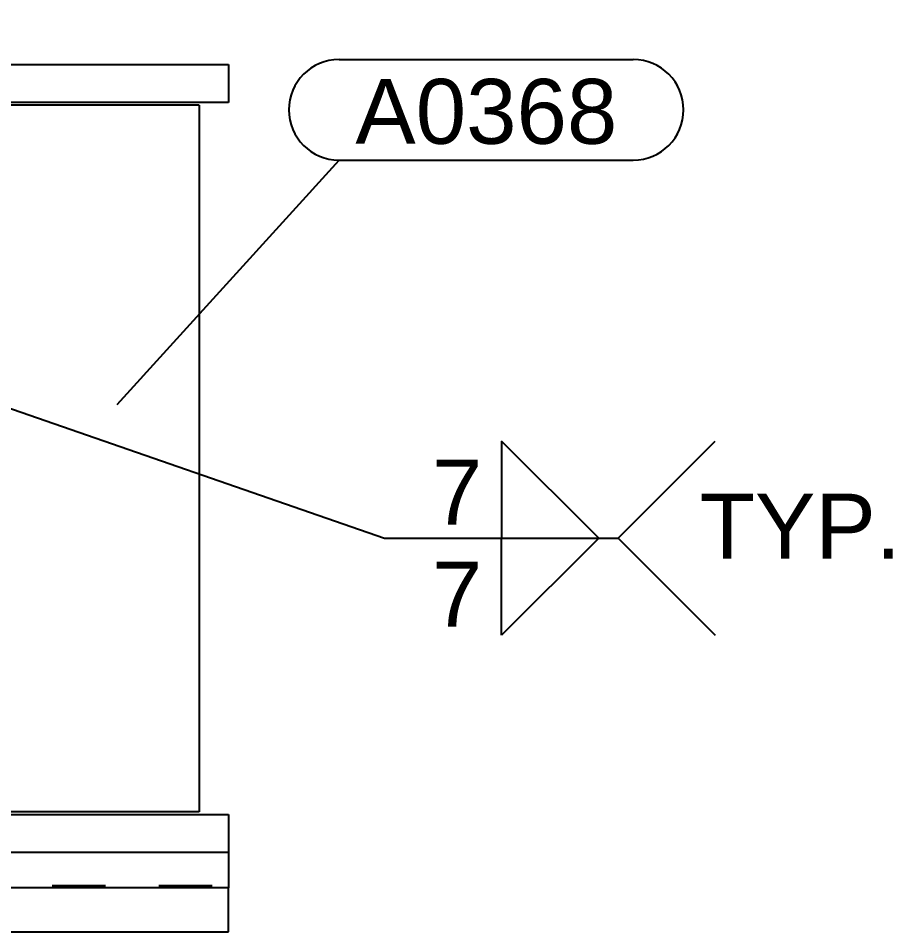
# Model space of a CAD drawing. Header units: millimetres. Extents: x -22 to 819, y -311 to 283.
# Drawn here: x 507.78 to 540.27, y -196.72 to -163.11 of the extents above; entities that cross this region are included whole.
import ezdxf

# ---------------------------------------------------------------- set-up
doc = ezdxf.new("R2010")
doc.units = ezdxf.units.MM
doc.linetypes.add('DXK_LINE_DOT2', pattern=[3.9198, 1.9599, -1.9599])
doc.styles.add('Arial', font='ARIAL.TTF', dxfattribs={"height": 0.2})

# ---------------------------------------------------------------- blocks, each defined once
blk = doc.blocks.new('Part-43751636-2089 - 2046')
at = {"color": 2, "linetype": 'Continuous'}
for p, q in [((485.516, -195.107), (485.516, -193.808)), ((515.516, -193.808), (515.516, -195.107)), ((515.516, -195.107), (485.516, -195.107)), ((485.516, -195.107), (485.516, -196.724)), ((515.516, -196.724), (515.516, -195.107)), ((485.516, -196.724), (515.516, -196.724))]:
    blk.add_line(p, q, dxfattribs=at)
at = {"color": 7, "linetype": 'DXK_LINE_DOT2'}
for p, q in [((515.516, -193.808), (485.516, -193.808)), ((485.516, -195.021), (515.516, -195.021)), ((485.516, -196.724), (485.516, -195.107)), ((515.516, -196.724), (515.516, -195.107))]:
    blk.add_line(p, q, dxfattribs=at)
blk = doc.blocks.new('Part-43751636-2078 - 2046')
at = {"color": 2, "linetype": 'Continuous'}
for p, q in [((500.516, -164.508), (499.116, -163.108)), ((500.516, -164.508), (501.816, -163.208)), ((485.516, -164.808), (515.516, -164.808)), ((485.516, -166.208), (485.516, -164.808)), ((515.516, -164.808), (515.516, -166.208)), ((500.091, -166.208), (485.516, -166.208)), ((500.091, -192.408), (500.091, -166.208)), ((515.516, -166.208), (500.941, -166.208)), ((500.941, -166.208), (500.941, -192.408)), ((485.516, -193.808), (485.516, -192.408)), ((485.516, -192.408), (500.091, -192.408)), ((500.941, -192.408), (515.516, -192.408)), ((515.516, -192.408), (515.516, -193.808)), ((515.516, -193.808), (485.516, -193.808))]:
    blk.add_line(p, q, dxfattribs=at)
blk = doc.blocks.new('Part-43751636-2083 - 2046')
at = {"color": 2, "linetype": 'Continuous'}
for p, q in [((503.016, -166.403), (503.741, -166.308)), ((514.441, -166.308), (503.741, -166.308)), ((514.441, -166.308), (514.441, -192.308)), ((500.941, -169.108), (501.036, -168.383)), ((501.036, -190.233), (500.941, -189.508)), ((503.741, -192.308), (503.016, -192.213)), ((514.441, -192.308), (503.741, -192.308))]:
    blk.add_line(p, q, dxfattribs=at)
at = {"color": 7, "linetype": 'DXK_LINE_DOT2'}
for p, q in [((503.741, -166.308), (503.016, -166.403)), ((501.036, -168.383), (500.941, -169.108)), ((500.941, -189.508), (500.941, -169.108)), ((500.941, -189.508), (501.036, -190.233)), ((503.016, -192.213), (503.741, -192.308))]:
    blk.add_line(p, q, dxfattribs=at)
at = {"color": 2, "linetype": 'Continuous'}
for centre, start, end in [((503.741, -169.108), 105, 165), ((503.741, -189.508), 195, 255)]:
    blk.add_arc(centre, 2.8, start, end, dxfattribs=at)
at = {"color": 7, "linetype": 'DXK_LINE_DOT2'}
for centre, start, end in [((503.741, -169.108), 105, 165), ((503.741, -189.508), 195, 255)]:
    blk.add_arc(centre, 2.8, start, end, dxfattribs=at)
blk = doc.blocks.new('Mark-43751636-2079 - 2046')
at = {"color": 3, "linetype": 'Continuous'}
for p, q in [((519.589, -164.628), (530.423, -164.628)), ((511.421, -177.32), (519.589, -168.328)), ((519.589, -168.328), (530.423, -168.328))]:
    blk.add_line(p, q, dxfattribs=at)
for centre, start, end in [((519.589, -166.478), 90, 270), ((530.423, -166.478), 270, 90)]:
    blk.add_arc(centre, 1.85, start, end, dxfattribs=at)
at = {"color": 0}
blk.add_wipeout([(529.823, -167.728), (529.823, -165.228), (520.189, -165.228), (520.189, -167.728)], dxfattribs=at)
blk.add_wipeout([(529.823, -167.728), (529.823, -165.228), (520.189, -165.228), (520.189, -167.728)], dxfattribs=at)
at = {"color": 3, "style": 'Arial'}
blk.add_text('A0368', height=2.3877, dxfattribs=at).set_placement((520.189, -167.728))
blk = doc.blocks.new('WeldMark-43751636-2099 - 2046')
at = {"linetype": 'Continuous'}
blk.add_hatch(color=3, dxfattribs=at).paths.add_polyline_path([(502.248, -176.312), (500.091, -174.902), (502.658, -175.131)])
at = {"color": 3, "linetype": 'Continuous'}
for p, q in [((500.091, -174.902), (521.259, -182.242)), ((529.148, -182.242), (525.576, -178.67)), ((525.576, -178.67), (525.576, -182.242)), ((529.862, -182.242), (533.433, -178.67)), ((521.259, -182.242), (529.862, -182.242)), ((525.576, -182.242), (529.148, -182.242)), ((525.576, -182.242), (529.148, -182.242)), ((529.148, -182.242), (525.576, -185.813)), ((525.576, -185.813), (525.576, -182.242)), ((529.862, -182.242), (533.433, -185.813))]:
    blk.add_line(p, q, dxfattribs=at)
at = {"color": 0}
blk.add_wipeout([(525.062, -181.942), (525.062, -179.042), (522.809, -179.042), (522.809, -181.942)], dxfattribs=at)
at = {"color": 0, "linetype": 'Continuous'}
blk.add_wipeout([(525.062, -185.692), (525.062, -182.792), (522.809, -182.792), (522.809, -185.692)], dxfattribs=at)
at = {"color": 3, "style": 'Arial'}
blk.add_text('7', height=2.388, dxfattribs=at).set_placement((523.009, -181.742))
at = {"color": 3, "linetype": 'Continuous', "style": 'Arial'}
blk.add_text('7', height=2.388, dxfattribs=at).set_placement((523.009, -185.492))
at = {"color": 0, "linetype": 'Continuous'}
blk.add_wipeout([(540.267, -182.992), (540.267, -180.492), (532.862, -180.492), (532.862, -182.992)], dxfattribs=at)
at = {"color": 3, "linetype": 'Continuous', "style": 'Arial'}
blk.add_text('TYP.', height=2.3877, dxfattribs=at).set_placement((532.862, -182.992))

msp = doc.modelspace()

# ---------------------------------------------------------------- block references
for name in ['Part-43751636-2078 - 2046', 'Part-43751636-2083 - 2046', 'Part-43751636-2089 - 2046']:
    msp.add_blockref(name, (0, 0))

# ---------------------------------------------------------------- next in the draw order: block references
msp.add_blockref('Mark-43751636-2079 - 2046', (0, 0))

# ---------------------------------------------------------------- next in the draw order: block references
msp.add_blockref('WeldMark-43751636-2099 - 2046', (0, 0))

doc.saveas('drawing.dxf')
